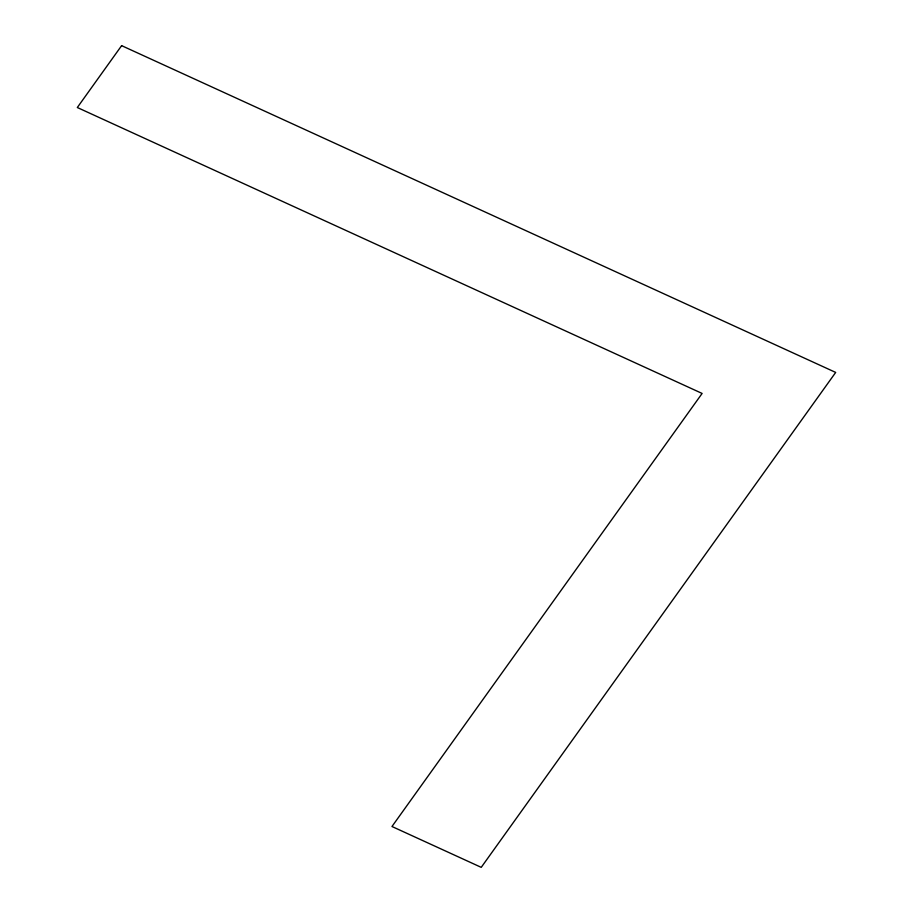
<?xml version="1.0" encoding="UTF-8"?>
<svg xmlns="http://www.w3.org/2000/svg" width="913" height="913" viewBox="0 0 913 913"><rect width="100%" height="100%" fill="white"/><g stroke="black" fill="none" stroke-linecap="round" stroke-linejoin="round"><path stroke-width="1.37" d="M121.623 45.65L77.32 107.517L702.12 393.446L391.974 826.505L481.231 867.35L835.68 372.424L121.623 45.65"/></g></svg>
